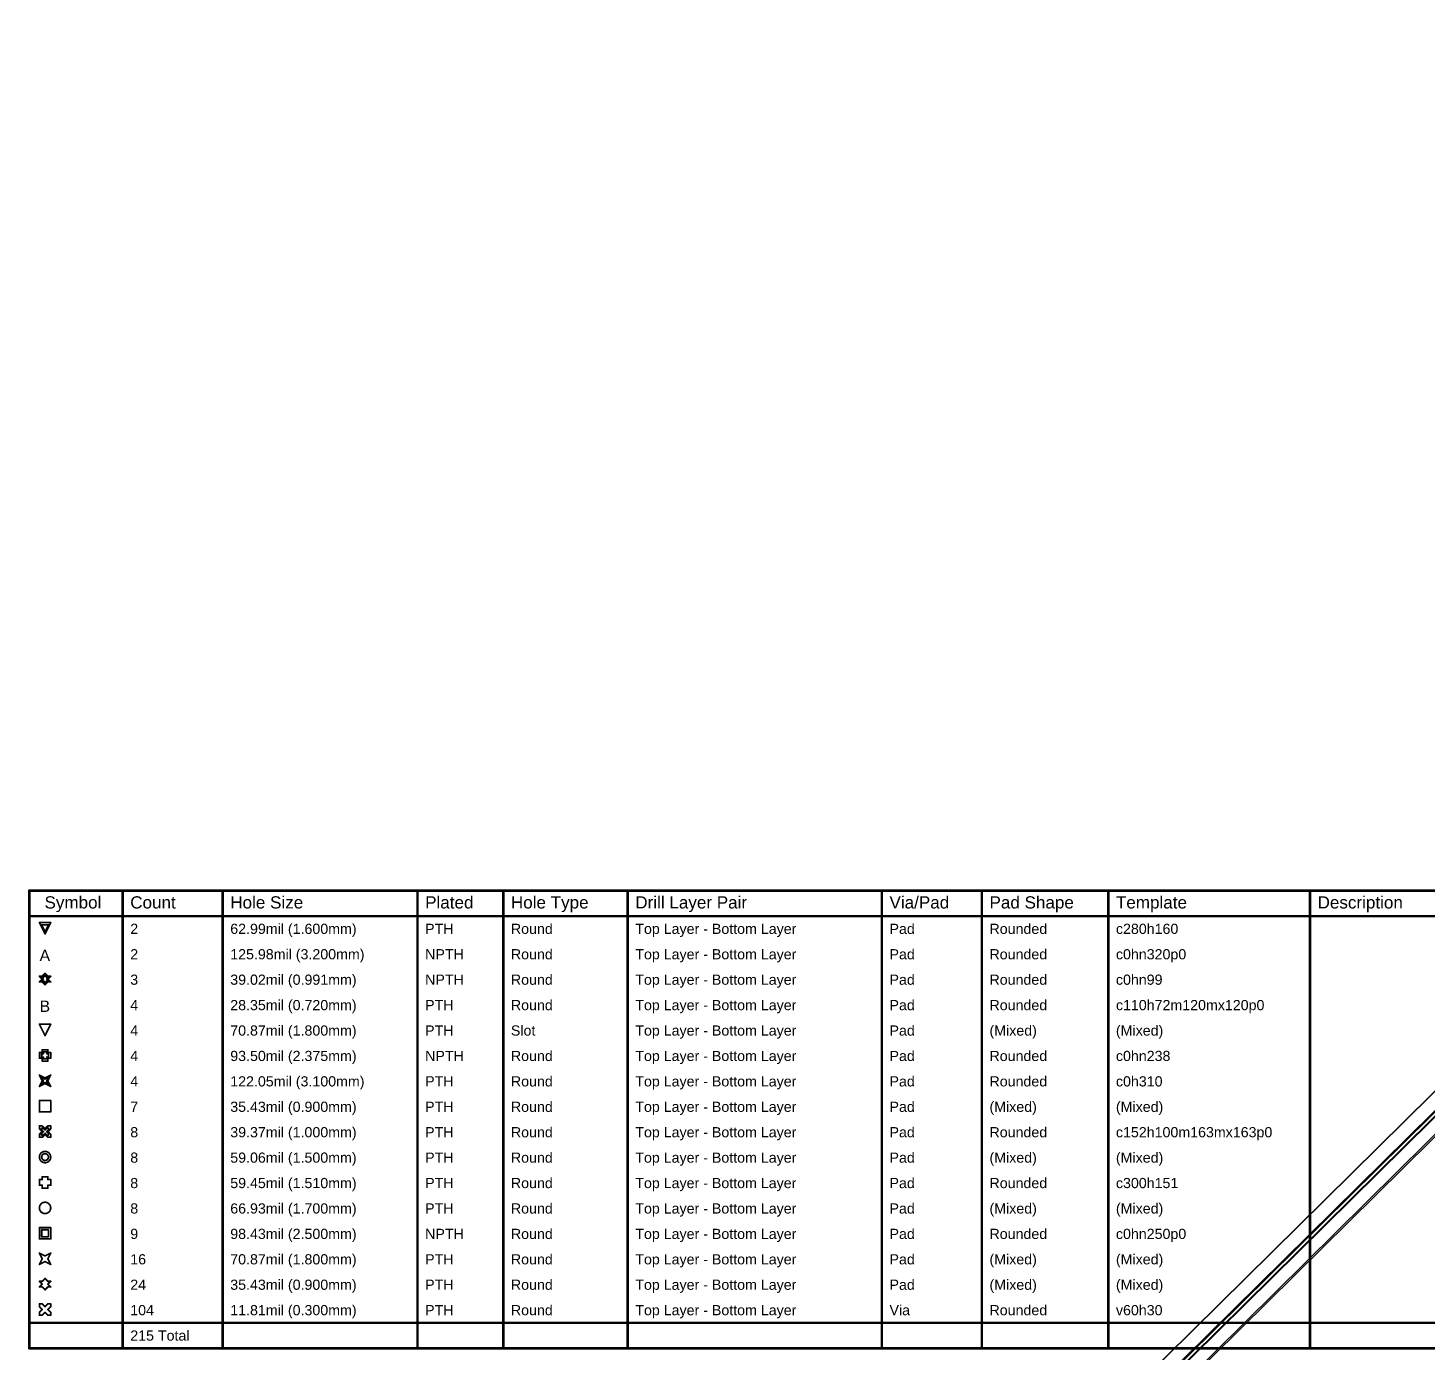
# Model space of a CAD drawing. Header units: inches. Extents: x 0 to 212, y 0 to 208.
# Drawn here: x -0.14 to 8.12, y 5.03 to 12.85 of the extents above; entities that cross this region are included whole.
import ezdxf

# ---------------------------------------------------------------- set-up
doc = ezdxf.new("R2010")
doc.units = ezdxf.units.IN
doc.header["$MEASUREMENT"] = 0
doc.layers.add('Drill Drawing', color=1, linetype='Continuous')
doc.layers.add('Top Solder', color=216, linetype='Continuous')
doc.styles.add('Arial', font='', dxfattribs={"height": 0.2})
doc.styles.get('Arial').set_extended_font_data('Arial')

# ---------------------------------------------------------------- blocks, each defined once
blk = doc.blocks.new('28_UFQFPN__4_4__11')
at = {"layer": 'Top Solder'}
for p in [(-0.0685, 0.0674), (-0.0625, -0.0507), (-0.0507, 0.0871), (-0.0507, -0.0625), (0.0615, -0.0625), (0.0674, 0.0871), (0.0871, 0.0674), (0.0871, -0.0507)]:
    blk.add_line(p, (207.6842, 205.1659), dxfattribs=at)

msp = doc.modelspace()

# ---------------------------------------------------------------- linework, layer by layer
at = {"layer": 'Drill Drawing'}
for points, const_width in [([(-0.1281, 7.755), (10.9928, 7.755)], 0.015), ([(-0.1281, 5.055), (-0.1281, 7.755)], 0.015), ([(0.4228, 5.055), (0.4228, 7.755)], 0.015), ([(1.0127, 5.055), (1.0127, 7.755)], 0.015), ([(2.1623, 5.055), (2.1623, 7.755)], 0.015), ([(2.6682, 5.055), (2.6682, 7.755)], 0.015), ([(3.402, 5.055), (3.402, 7.755)], 0.015), ([(4.9016, 5.055), (4.9016, 7.755)], 0.015), ([(5.4914, 5.055), (5.4914, 7.755)], 0.015), ([(6.2372, 5.055), (6.2372, 7.755)], 0.015), ([(7.4268, 5.055), (7.4268, 7.755)], 0.015), ([(-0.1281, 7.605), (10.9928, 7.605)], 0.015), ([(-0.0683, 7.5667), (-0.0016, 7.5667)], 0.01), ([(-0.0683, 7.5667), (-0.0349, 7.5)], 0.01), ([(-0.0549, 7.5533), (-0.0149, 7.5533)], 0.01), ([(-0.0549, 7.5533), (-0.0349, 7.5133)], 0.01), ([(-0.0349, 7.5), (-0.0016, 7.5667)], 0.01), ([(-0.0349, 7.5133), (-0.0149, 7.5533)], 0.01), ([(-0.0516, 7.25), (-0.0349, 7.2667)], 0.01), ([(-0.0349, 7.2667), (-0.0183, 7.25)], 0.01), ([(-0.0683, 7.25), (-0.0516, 7.2333)], 0.01), ([(-0.0683, 7.25), (-0.0516, 7.25)], 0.01), ([(-0.0683, 7.2167), (-0.0516, 7.2333)], 0.01), ([(-0.0683, 7.2167), (-0.0516, 7.2167)], 0.01), ([(-0.0549, 7.2433), (-0.0449, 7.2333)], 0.01), ([(-0.0549, 7.2433), (-0.0449, 7.2433)], 0.01), ([(-0.0549, 7.2233), (-0.0449, 7.2333)], 0.01), ([(-0.0549, 7.2233), (-0.0449, 7.2233)], 0.01), ([(-0.0516, 7.2167), (-0.0349, 7.2)], 0.01), ([(-0.0449, 7.2433), (-0.0349, 7.2533)], 0.01), ([(-0.0449, 7.2233), (-0.0349, 7.2133)], 0.01), ([(-0.0349, 7.2533), (-0.0249, 7.2433)], 0.01), ([(-0.0349, 7.2133), (-0.0249, 7.2233)], 0.01), ([(-0.0349, 7.2), (-0.0183, 7.2167)], 0.01), ([(-0.0249, 7.2433), (-0.0149, 7.2433)], 0.01), ([(-0.0249, 7.2333), (-0.0149, 7.2433)], 0.01), ([(-0.0249, 7.2333), (-0.0149, 7.2233)], 0.01), ([(-0.0249, 7.2233), (-0.0149, 7.2233)], 0.01), ([(-0.0183, 7.25), (-0.0016, 7.25)], 0.01), ([(-0.0183, 7.2333), (-0.0016, 7.25)], 0.01), ([(-0.0183, 7.2333), (-0.0016, 7.2167)], 0.01), ([(-0.0183, 7.2167), (-0.0016, 7.2167)], 0.01), ([(-0.0683, 6.9667), (-0.0016, 6.9667)], 0.01), ([(-0.0683, 6.9667), (-0.0349, 6.9)], 0.01), ([(-0.0349, 6.9), (-0.0016, 6.9667)], 0.01), ([(-0.0683, 6.7667), (-0.0683, 6.8)], 0.01), ([(-0.0683, 6.8), (-0.0516, 6.8)], 0.01), ([(-0.0683, 6.7667), (-0.0516, 6.7667)], 0.01), ([(-0.0549, 6.7733), (-0.0549, 6.7933)], 0.01), ([(-0.0549, 6.7933), (-0.0449, 6.7933)], 0.01), ([(-0.0549, 6.7733), (-0.0449, 6.7733)], 0.01), ([(-0.0516, 6.8), (-0.0516, 6.8167)], 0.01), ([(-0.0516, 6.8167), (-0.0183, 6.8167)], 0.01), ([(-0.0516, 6.75), (-0.0516, 6.7667)], 0.01), ([(-0.0449, 6.7933), (-0.0449, 6.8033)], 0.01), ([(-0.0449, 6.8033), (-0.0249, 6.8033)], 0.01), ([(-0.0449, 6.7633), (-0.0449, 6.7733)], 0.01), ([(-0.0449, 6.7633), (-0.0249, 6.7633)], 0.01), ([(-0.0249, 6.7933), (-0.0249, 6.8033)], 0.01), ([(-0.0249, 6.7933), (-0.0149, 6.7933)], 0.01), ([(-0.0249, 6.7733), (-0.0149, 6.7733)], 0.01), ([(-0.0249, 6.7633), (-0.0249, 6.7733)], 0.01), ([(-0.0183, 6.8), (-0.0183, 6.8167)], 0.01), ([(-0.0183, 6.8), (-0.0016, 6.8)], 0.01), ([(-0.0183, 6.7667), (-0.0016, 6.7667)], 0.01), ([(-0.0183, 6.75), (-0.0183, 6.7667)], 0.01), ([(-0.0149, 6.7733), (-0.0149, 6.7933)], 0.01), ([(-0.0016, 6.7667), (-0.0016, 6.8)], 0.01), ([(-0.0516, 6.75), (-0.0183, 6.75)], 0.01), ([(-0.0683, 6.6667), (-0.0349, 6.65)], 0.01), ([(-0.0683, 6.6667), (-0.0516, 6.6333)], 0.01), ([(-0.0683, 6.6), (-0.0516, 6.6333)], 0.01), ([(-0.0683, 6.6), (-0.0349, 6.6167)], 0.01), ([(-0.0549, 6.6533), (-0.0349, 6.6433)], 0.01), ([(-0.0549, 6.6533), (-0.0449, 6.6333)], 0.01), ([(-0.0549, 6.6133), (-0.0449, 6.6333)], 0.01), ([(-0.0549, 6.6133), (-0.0349, 6.6233)], 0.01), ([(-0.0349, 6.65), (-0.0016, 6.6667)], 0.01), ([(-0.0349, 6.6433), (-0.0149, 6.6533)], 0.01), ([(-0.0349, 6.6233), (-0.0149, 6.6133)], 0.01), ([(-0.0349, 6.6167), (-0.0016, 6.6)], 0.01), ([(-0.0249, 6.6333), (-0.0149, 6.6533)], 0.01), ([(-0.0249, 6.6333), (-0.0149, 6.6133)], 0.01), ([(-0.0183, 6.6333), (-0.0016, 6.6667)], 0.01), ([(-0.0183, 6.6333), (-0.0016, 6.6)], 0.01), ([(-0.0683, 6.5167), (-0.0016, 6.5167)], 0.01), ([(-0.0683, 6.45), (-0.0683, 6.5167)], 0.01), ([(-0.0016, 6.45), (-0.0016, 6.5167)], 0.01), ([(-0.0683, 6.45), (-0.0016, 6.45)], 0.01), ([(-0.0683, 6.35), (-0.0683, 6.3667)], 0.01), ([(-0.0683, 6.3667), (-0.0516, 6.3667)], 0.01), ([(-0.0683, 6.35), (-0.0516, 6.3333)], 0.01), ([(-0.0549, 6.3433), (-0.0549, 6.3533)], 0.01), ([(-0.0549, 6.3533), (-0.0449, 6.3533)], 0.01), ([(-0.0516, 6.3667), (-0.0349, 6.35)], 0.01), ([(-0.0449, 6.3533), (-0.0349, 6.3433)], 0.01), ([(-0.0349, 6.35), (-0.0183, 6.3667)], 0.01), ([(-0.0349, 6.3433), (-0.0249, 6.3533)], 0.01), ([(-0.0249, 6.3533), (-0.0149, 6.3533)], 0.01), ([(-0.0183, 6.3667), (-0.0016, 6.3667)], 0.01), ([(-0.0183, 6.3333), (-0.0016, 6.35)], 0.01), ([(-0.0149, 6.3433), (-0.0149, 6.3533)], 0.01), ([(-0.0016, 6.35), (-0.0016, 6.3667)], 0.01), ([(-0.0683, 6.3167), (-0.0516, 6.3333)], 0.01), ([(-0.0683, 6.3), (-0.0683, 6.3167)], 0.01), ([(-0.0683, 6.3), (-0.0516, 6.3)], 0.01), ([(-0.0549, 6.3433), (-0.0449, 6.3333)], 0.01), ([(-0.0549, 6.3233), (-0.0449, 6.3333)], 0.01), ([(-0.0549, 6.3133), (-0.0549, 6.3233)], 0.01), ([(-0.0549, 6.3133), (-0.0449, 6.3133)], 0.01), ([(-0.0516, 6.3), (-0.0349, 6.3167)], 0.01), ([(-0.0449, 6.3133), (-0.0349, 6.3233)], 0.01), ([(-0.0349, 6.3233), (-0.0249, 6.3133)], 0.01), ([(-0.0349, 6.3167), (-0.0183, 6.3)], 0.01), ([(-0.0249, 6.3333), (-0.0149, 6.3433)], 0.01), ([(-0.0249, 6.3333), (-0.0149, 6.3233)], 0.01), ([(-0.0249, 6.3133), (-0.0149, 6.3133)], 0.01), ([(-0.0183, 6.3333), (-0.0016, 6.3167)], 0.01), ([(-0.0183, 6.3), (-0.0016, 6.3)], 0.01), ([(-0.0149, 6.3133), (-0.0149, 6.3233)], 0.01), ([(-0.0016, 6.3), (-0.0016, 6.3167)], 0.01), ([(-0.0683, 6.0167), (-0.0683, 6.05)], 0.01), ([(-0.0683, 6.05), (-0.0516, 6.05)], 0.01), ([(-0.0516, 6.05), (-0.0516, 6.0667)], 0.01), ([(-0.0516, 6.0667), (-0.0183, 6.0667)], 0.01), ([(-0.0183, 6.05), (-0.0183, 6.0667)], 0.01), ([(-0.0183, 6.05), (-0.0016, 6.05)], 0.01), ([(-0.0016, 6.0167), (-0.0016, 6.05)], 0.01), ([(-0.0683, 6.0167), (-0.0516, 6.0167)], 0.01), ([(-0.0516, 6), (-0.0516, 6.0167)], 0.01), ([(-0.0516, 6), (-0.0183, 6)], 0.01), ([(-0.0183, 6.0167), (-0.0016, 6.0167)], 0.01), ([(-0.0183, 6), (-0.0183, 6.0167)], 0.01), ([(-0.0683, 5.7667), (-0.0016, 5.7667)], 0.01), ([(-0.0683, 5.7), (-0.0683, 5.7667)], 0.01), ([(-0.0683, 5.7), (-0.0016, 5.7)], 0.01), ([(-0.0549, 5.7533), (-0.0149, 5.7533)], 0.01), ([(-0.0549, 5.7133), (-0.0549, 5.7533)], 0.01), ([(-0.0549, 5.7133), (-0.0149, 5.7133)], 0.01), ([(-0.0149, 5.7133), (-0.0149, 5.7533)], 0.01), ([(-0.0016, 5.7), (-0.0016, 5.7667)], 0.01), ([(-0.0683, 5.6167), (-0.0349, 5.6)], 0.01), ([(-0.0683, 5.6167), (-0.0516, 5.5833)], 0.01), ([(-0.0349, 5.6), (-0.0016, 5.6167)], 0.01), ([(-0.0183, 5.5833), (-0.0016, 5.6167)], 0.01), ([(-0.0683, 5.55), (-0.0516, 5.5833)], 0.01), ([(-0.0683, 5.55), (-0.0349, 5.5667)], 0.01), ([(-0.0349, 5.5667), (-0.0016, 5.55)], 0.01), ([(-0.0183, 5.5833), (-0.0016, 5.55)], 0.01), ([(-0.0683, 5.45), (-0.0516, 5.4333)], 0.01), ([(-0.0683, 5.45), (-0.0516, 5.45)], 0.01), ([(-0.0516, 5.45), (-0.0349, 5.4667)], 0.01), ([(-0.0349, 5.4667), (-0.0183, 5.45)], 0.01), ([(-0.0183, 5.45), (-0.0016, 5.45)], 0.01), ([(-0.0183, 5.4333), (-0.0016, 5.45)], 0.01), ([(-0.0683, 5.4167), (-0.0516, 5.4333)], 0.01), ([(-0.0683, 5.4167), (-0.0516, 5.4167)], 0.01), ([(-0.0516, 5.4167), (-0.0349, 5.4)], 0.01), ([(-0.0349, 5.4), (-0.0183, 5.4167)], 0.01), ([(-0.0183, 5.4333), (-0.0016, 5.4167)], 0.01), ([(-0.0183, 5.4167), (-0.0016, 5.4167)], 0.01), ([(-0.0683, 5.3), (-0.0683, 5.3167)], 0.01), ([(-0.0683, 5.3167), (-0.0516, 5.3167)], 0.01), ([(-0.0683, 5.3), (-0.0516, 5.2833)], 0.01), ([(-0.0683, 5.2667), (-0.0516, 5.2833)], 0.01), ([(-0.0516, 5.3167), (-0.0349, 5.3)], 0.01), ([(-0.0349, 5.3), (-0.0183, 5.3167)], 0.01), ([(-0.0183, 5.3167), (-0.0016, 5.3167)], 0.01), ([(-0.0183, 5.2833), (-0.0016, 5.3)], 0.01), ([(-0.0183, 5.2833), (-0.0016, 5.2667)], 0.01), ([(-0.0016, 5.3), (-0.0016, 5.3167)], 0.01), ([(-0.1281, 5.205), (10.9928, 5.205)], 0.015), ([(-0.0683, 5.25), (-0.0683, 5.2667)], 0.01), ([(-0.0683, 5.25), (-0.0516, 5.25)], 0.01), ([(-0.0516, 5.25), (-0.0349, 5.2667)], 0.01), ([(-0.0349, 5.2667), (-0.0183, 5.25)], 0.01), ([(-0.0183, 5.25), (-0.0016, 5.25)], 0.01), ([(-0.0016, 5.25), (-0.0016, 5.2667)], 0.01), ([(-0.1281, 5.055), (10.9928, 5.055)], 0.015)]:
    msp.add_lwpolyline(points, dxfattribs=dict(at, const_width=const_width))
for points, const_width in [([(-0.1318, 7.755, 1), (-0.1243, 7.755, 1)], 0.0075), ([(-0.1318, 7.755, 1), (-0.1243, 7.755, 1)], 0.0075), ([(0.4191, 7.755, 1), (0.4266, 7.755, 1)], 0.0075), ([(1.0089, 7.755, 1), (1.0164, 7.755, 1)], 0.0075), ([(2.1586, 7.755, 1), (2.1661, 7.755, 1)], 0.0075), ([(2.6644, 7.755, 1), (2.6719, 7.755, 1)], 0.0075), ([(3.3982, 7.755, 1), (3.4057, 7.755, 1)], 0.0075), ([(4.8978, 7.755, 1), (4.9053, 7.755, 1)], 0.0075), ([(5.4876, 7.755, 1), (5.4951, 7.755, 1)], 0.0075), ([(6.2334, 7.755, 1), (6.2409, 7.755, 1)], 0.0075), ([(7.4231, 7.755, 1), (7.4306, 7.755, 1)], 0.0075), ([(-0.1318, 7.605, 1), (-0.1243, 7.605, 1)], 0.0075), ([(-0.0708, 7.5667, 1), (-0.0658, 7.5667, 1)], 0.005), ([(-0.0708, 7.5667, 1), (-0.0658, 7.5667, 1)], 0.005), ([(-0.0574, 7.5533, 1), (-0.0524, 7.5533, 1)], 0.005), ([(-0.0574, 7.5533, 1), (-0.0524, 7.5533, 1)], 0.005), ([(-0.0374, 7.5133, 1), (-0.0324, 7.5133, 1)], 0.005), ([(-0.0374, 7.5133, 1), (-0.0324, 7.5133, 1)], 0.005), ([(-0.0174, 7.5533, 1), (-0.0124, 7.5533, 1)], 0.005), ([(-0.0174, 7.5533, 1), (-0.0124, 7.5533, 1)], 0.005), ([(-0.0041, 7.5667, 1), (0.0009, 7.5667, 1)], 0.005), ([(-0.0041, 7.5667, 1), (0.0009, 7.5667, 1)], 0.005), ([(-0.0374, 7.5, 1), (-0.0324, 7.5, 1)], 0.005), ([(-0.0374, 7.5, 1), (-0.0324, 7.5, 1)], 0.005), ([(-0.0374, 7.2667, 1), (-0.0324, 7.2667, 1)], 0.005), ([(-0.0374, 7.2667, 1), (-0.0324, 7.2667, 1)], 0.005), ([(-0.0708, 7.25, 1), (-0.0658, 7.25, 1)], 0.005), ([(-0.0708, 7.25, 1), (-0.0658, 7.25, 1)], 0.005), ([(-0.0708, 7.2167, 1), (-0.0658, 7.2167, 1)], 0.005), ([(-0.0708, 7.2167, 1), (-0.0658, 7.2167, 1)], 0.005), ([(-0.0574, 7.2433, 1), (-0.0524, 7.2433, 1)], 0.005), ([(-0.0574, 7.2433, 1), (-0.0524, 7.2433, 1)], 0.005), ([(-0.0574, 7.2233, 1), (-0.0524, 7.2233, 1)], 0.005), ([(-0.0574, 7.2233, 1), (-0.0524, 7.2233, 1)], 0.005), ([(-0.0541, 7.25, 1), (-0.0491, 7.25, 1)], 0.005), ([(-0.0541, 7.25, 1), (-0.0491, 7.25, 1)], 0.005), ([(-0.0541, 7.2333, 1), (-0.0491, 7.2333, 1)], 0.005), ([(-0.0541, 7.2333, 1), (-0.0491, 7.2333, 1)], 0.005), ([(-0.0541, 7.2167, 1), (-0.0491, 7.2167, 1)], 0.005), ([(-0.0541, 7.2167, 1), (-0.0491, 7.2167, 1)], 0.005), ([(-0.0474, 7.2433, 1), (-0.0424, 7.2433, 1)], 0.005), ([(-0.0474, 7.2433, 1), (-0.0424, 7.2433, 1)], 0.005), ([(-0.0474, 7.2333, 1), (-0.0424, 7.2333, 1)], 0.005), ([(-0.0474, 7.2333, 1), (-0.0424, 7.2333, 1)], 0.005), ([(-0.0474, 7.2233, 1), (-0.0424, 7.2233, 1)], 0.005), ([(-0.0474, 7.2233, 1), (-0.0424, 7.2233, 1)], 0.005), ([(-0.0374, 7.2533, 1), (-0.0324, 7.2533, 1)], 0.005), ([(-0.0374, 7.2533, 1), (-0.0324, 7.2533, 1)], 0.005), ([(-0.0374, 7.2133, 1), (-0.0324, 7.2133, 1)], 0.005), ([(-0.0374, 7.2133, 1), (-0.0324, 7.2133, 1)], 0.005), ([(-0.0374, 7.2, 1), (-0.0324, 7.2, 1)], 0.005), ([(-0.0374, 7.2, 1), (-0.0324, 7.2, 1)], 0.005), ([(-0.0274, 7.2433, 1), (-0.0224, 7.2433, 1)], 0.005), ([(-0.0274, 7.2433, 1), (-0.0224, 7.2433, 1)], 0.005), ([(-0.0274, 7.2333, 1), (-0.0224, 7.2333, 1)], 0.005), ([(-0.0274, 7.2333, 1), (-0.0224, 7.2333, 1)], 0.005), ([(-0.0274, 7.2233, 1), (-0.0224, 7.2233, 1)], 0.005), ([(-0.0274, 7.2233, 1), (-0.0224, 7.2233, 1)], 0.005), ([(-0.0208, 7.25, 1), (-0.0158, 7.25, 1)], 0.005), ([(-0.0208, 7.25, 1), (-0.0158, 7.25, 1)], 0.005), ([(-0.0208, 7.2333, 1), (-0.0158, 7.2333, 1)], 0.005), ([(-0.0208, 7.2333, 1), (-0.0158, 7.2333, 1)], 0.005), ([(-0.0208, 7.2167, 1), (-0.0158, 7.2167, 1)], 0.005), ([(-0.0208, 7.2167, 1), (-0.0158, 7.2167, 1)], 0.005), ([(-0.0174, 7.2433, 1), (-0.0124, 7.2433, 1)], 0.005), ([(-0.0174, 7.2433, 1), (-0.0124, 7.2433, 1)], 0.005), ([(-0.0174, 7.2233, 1), (-0.0124, 7.2233, 1)], 0.005), ([(-0.0174, 7.2233, 1), (-0.0124, 7.2233, 1)], 0.005), ([(-0.0041, 7.25, 1), (0.0009, 7.25, 1)], 0.005), ([(-0.0041, 7.25, 1), (0.0009, 7.25, 1)], 0.005), ([(-0.0041, 7.2167, 1), (0.0009, 7.2167, 1)], 0.005), ([(-0.0041, 7.2167, 1), (0.0009, 7.2167, 1)], 0.005), ([(-0.0708, 6.9667, 1), (-0.0658, 6.9667, 1)], 0.005), ([(-0.0708, 6.9667, 1), (-0.0658, 6.9667, 1)], 0.005), ([(-0.0041, 6.9667, 1), (0.0009, 6.9667, 1)], 0.005), ([(-0.0041, 6.9667, 1), (0.0009, 6.9667, 1)], 0.005), ([(-0.0374, 6.9, 1), (-0.0324, 6.9, 1)], 0.005), ([(-0.0374, 6.9, 1), (-0.0324, 6.9, 1)], 0.005), ([(-0.0708, 6.8, 1), (-0.0658, 6.8, 1)], 0.005), ([(-0.0708, 6.8, 1), (-0.0658, 6.8, 1)], 0.005), ([(-0.0708, 6.7667, 1), (-0.0658, 6.7667, 1)], 0.005), ([(-0.0708, 6.7667, 1), (-0.0658, 6.7667, 1)], 0.005), ([(-0.0574, 6.7933, 1), (-0.0524, 6.7933, 1)], 0.005), ([(-0.0574, 6.7933, 1), (-0.0524, 6.7933, 1)], 0.005), ([(-0.0574, 6.7733, 1), (-0.0524, 6.7733, 1)], 0.005), ([(-0.0574, 6.7733, 1), (-0.0524, 6.7733, 1)], 0.005), ([(-0.0541, 6.8167, 1), (-0.0491, 6.8167, 1)], 0.005), ([(-0.0541, 6.8167, 1), (-0.0491, 6.8167, 1)], 0.005), ([(-0.0541, 6.8, 1), (-0.0491, 6.8, 1)], 0.005), ([(-0.0541, 6.8, 1), (-0.0491, 6.8, 1)], 0.005), ([(-0.0541, 6.7667, 1), (-0.0491, 6.7667, 1)], 0.005), ([(-0.0541, 6.7667, 1), (-0.0491, 6.7667, 1)], 0.005), ([(-0.0474, 6.8033, 1), (-0.0424, 6.8033, 1)], 0.005), ([(-0.0474, 6.8033, 1), (-0.0424, 6.8033, 1)], 0.005), ([(-0.0474, 6.7933, 1), (-0.0424, 6.7933, 1)], 0.005), ([(-0.0474, 6.7933, 1), (-0.0424, 6.7933, 1)], 0.005), ([(-0.0474, 6.7733, 1), (-0.0424, 6.7733, 1)], 0.005), ([(-0.0474, 6.7733, 1), (-0.0424, 6.7733, 1)], 0.005), ([(-0.0474, 6.7633, 1), (-0.0424, 6.7633, 1)], 0.005), ([(-0.0474, 6.7633, 1), (-0.0424, 6.7633, 1)], 0.005), ([(-0.0274, 6.8033, 1), (-0.0224, 6.8033, 1)], 0.005), ([(-0.0274, 6.8033, 1), (-0.0224, 6.8033, 1)], 0.005), ([(-0.0274, 6.7933, 1), (-0.0224, 6.7933, 1)], 0.005), ([(-0.0274, 6.7933, 1), (-0.0224, 6.7933, 1)], 0.005), ([(-0.0274, 6.7733, 1), (-0.0224, 6.7733, 1)], 0.005), ([(-0.0274, 6.7733, 1), (-0.0224, 6.7733, 1)], 0.005), ([(-0.0274, 6.7633, 1), (-0.0224, 6.7633, 1)], 0.005), ([(-0.0274, 6.7633, 1), (-0.0224, 6.7633, 1)], 0.005), ([(-0.0208, 6.8167, 1), (-0.0158, 6.8167, 1)], 0.005), ([(-0.0208, 6.8167, 1), (-0.0158, 6.8167, 1)], 0.005), ([(-0.0208, 6.8, 1), (-0.0158, 6.8, 1)], 0.005), ([(-0.0208, 6.8, 1), (-0.0158, 6.8, 1)], 0.005), ([(-0.0208, 6.7667, 1), (-0.0158, 6.7667, 1)], 0.005), ([(-0.0208, 6.7667, 1), (-0.0158, 6.7667, 1)], 0.005), ([(-0.0174, 6.7933, 1), (-0.0124, 6.7933, 1)], 0.005), ([(-0.0174, 6.7933, 1), (-0.0124, 6.7933, 1)], 0.005), ([(-0.0174, 6.7733, 1), (-0.0124, 6.7733, 1)], 0.005), ([(-0.0174, 6.7733, 1), (-0.0124, 6.7733, 1)], 0.005), ([(-0.0041, 6.8, 1), (0.0009, 6.8, 1)], 0.005), ([(-0.0041, 6.8, 1), (0.0009, 6.8, 1)], 0.005), ([(-0.0041, 6.7667, 1), (0.0009, 6.7667, 1)], 0.005), ([(-0.0041, 6.7667, 1), (0.0009, 6.7667, 1)], 0.005), ([(-0.0541, 6.75, 1), (-0.0491, 6.75, 1)], 0.005), ([(-0.0541, 6.75, 1), (-0.0491, 6.75, 1)], 0.005), ([(-0.0208, 6.75, 1), (-0.0158, 6.75, 1)], 0.005), ([(-0.0208, 6.75, 1), (-0.0158, 6.75, 1)], 0.005), ([(-0.0708, 6.6667, 1), (-0.0658, 6.6667, 1)], 0.005), ([(-0.0708, 6.6667, 1), (-0.0658, 6.6667, 1)], 0.005), ([(-0.0708, 6.6, 1), (-0.0658, 6.6, 1)], 0.005), ([(-0.0708, 6.6, 1), (-0.0658, 6.6, 1)], 0.005), ([(-0.0574, 6.6533, 1), (-0.0524, 6.6533, 1)], 0.005), ([(-0.0574, 6.6533, 1), (-0.0524, 6.6533, 1)], 0.005), ([(-0.0574, 6.6133, 1), (-0.0524, 6.6133, 1)], 0.005), ([(-0.0574, 6.6133, 1), (-0.0524, 6.6133, 1)], 0.005), ([(-0.0541, 6.6333, 1), (-0.0491, 6.6333, 1)], 0.005), ([(-0.0541, 6.6333, 1), (-0.0491, 6.6333, 1)], 0.005), ([(-0.0474, 6.6333, 1), (-0.0424, 6.6333, 1)], 0.005), ([(-0.0474, 6.6333, 1), (-0.0424, 6.6333, 1)], 0.005), ([(-0.0374, 6.65, 1), (-0.0324, 6.65, 1)], 0.005), ([(-0.0374, 6.65, 1), (-0.0324, 6.65, 1)], 0.005), ([(-0.0374, 6.6433, 1), (-0.0324, 6.6433, 1)], 0.005), ([(-0.0374, 6.6433, 1), (-0.0324, 6.6433, 1)], 0.005), ([(-0.0374, 6.6233, 1), (-0.0324, 6.6233, 1)], 0.005), ([(-0.0374, 6.6233, 1), (-0.0324, 6.6233, 1)], 0.005), ([(-0.0374, 6.6167, 1), (-0.0324, 6.6167, 1)], 0.005), ([(-0.0374, 6.6167, 1), (-0.0324, 6.6167, 1)], 0.005), ([(-0.0274, 6.6333, 1), (-0.0224, 6.6333, 1)], 0.005), ([(-0.0274, 6.6333, 1), (-0.0224, 6.6333, 1)], 0.005), ([(-0.0208, 6.6333, 1), (-0.0158, 6.6333, 1)], 0.005), ([(-0.0208, 6.6333, 1), (-0.0158, 6.6333, 1)], 0.005), ([(-0.0174, 6.6533, 1), (-0.0124, 6.6533, 1)], 0.005), ([(-0.0174, 6.6533, 1), (-0.0124, 6.6533, 1)], 0.005), ([(-0.0174, 6.6133, 1), (-0.0124, 6.6133, 1)], 0.005), ([(-0.0174, 6.6133, 1), (-0.0124, 6.6133, 1)], 0.005), ([(-0.0041, 6.6667, 1), (0.0009, 6.6667, 1)], 0.005), ([(-0.0041, 6.6667, 1), (0.0009, 6.6667, 1)], 0.005), ([(-0.0041, 6.6, 1), (0.0009, 6.6, 1)], 0.005), ([(-0.0041, 6.6, 1), (0.0009, 6.6, 1)], 0.005), ([(-0.0708, 6.5167, 1), (-0.0658, 6.5167, 1)], 0.005), ([(-0.0708, 6.5167, 1), (-0.0658, 6.5167, 1)], 0.005), ([(-0.0041, 6.5167, 1), (0.0009, 6.5167, 1)], 0.005), ([(-0.0041, 6.5167, 1), (0.0009, 6.5167, 1)], 0.005), ([(-0.0708, 6.45, 1), (-0.0658, 6.45, 1)], 0.005), ([(-0.0708, 6.45, 1), (-0.0658, 6.45, 1)], 0.005), ([(-0.0041, 6.45, 1), (0.0009, 6.45, 1)], 0.005), ([(-0.0041, 6.45, 1), (0.0009, 6.45, 1)], 0.005), ([(-0.0708, 6.3667, 1), (-0.0658, 6.3667, 1)], 0.005), ([(-0.0708, 6.3667, 1), (-0.0658, 6.3667, 1)], 0.005), ([(-0.0708, 6.35, 1), (-0.0658, 6.35, 1)], 0.005), ([(-0.0708, 6.35, 1), (-0.0658, 6.35, 1)], 0.005), ([(-0.0574, 6.3533, 1), (-0.0524, 6.3533, 1)], 0.005), ([(-0.0574, 6.3533, 1), (-0.0524, 6.3533, 1)], 0.005), ([(-0.0541, 6.3667, 1), (-0.0491, 6.3667, 1)], 0.005), ([(-0.0541, 6.3667, 1), (-0.0491, 6.3667, 1)], 0.005), ([(-0.0474, 6.3533, 1), (-0.0424, 6.3533, 1)], 0.005), ([(-0.0474, 6.3533, 1), (-0.0424, 6.3533, 1)], 0.005), ([(-0.0374, 6.35, 1), (-0.0324, 6.35, 1)], 0.005), ([(-0.0374, 6.35, 1), (-0.0324, 6.35, 1)], 0.005), ([(-0.0274, 6.3533, 1), (-0.0224, 6.3533, 1)], 0.005), ([(-0.0274, 6.3533, 1), (-0.0224, 6.3533, 1)], 0.005), ([(-0.0208, 6.3667, 1), (-0.0158, 6.3667, 1)], 0.005), ([(-0.0208, 6.3667, 1), (-0.0158, 6.3667, 1)], 0.005), ([(-0.0174, 6.3533, 1), (-0.0124, 6.3533, 1)], 0.005), ([(-0.0174, 6.3533, 1), (-0.0124, 6.3533, 1)], 0.005), ([(-0.0041, 6.3667, 1), (0.0009, 6.3667, 1)], 0.005), ([(-0.0041, 6.3667, 1), (0.0009, 6.3667, 1)], 0.005), ([(-0.0041, 6.35, 1), (0.0009, 6.35, 1)], 0.005), ([(-0.0041, 6.35, 1), (0.0009, 6.35, 1)], 0.005), ([(-0.0708, 6.3167, 1), (-0.0658, 6.3167, 1)], 0.005), ([(-0.0708, 6.3167, 1), (-0.0658, 6.3167, 1)], 0.005), ([(-0.0708, 6.3, 1), (-0.0658, 6.3, 1)], 0.005), ([(-0.0708, 6.3, 1), (-0.0658, 6.3, 1)], 0.005), ([(-0.0574, 6.3433, 1), (-0.0524, 6.3433, 1)], 0.005), ([(-0.0574, 6.3433, 1), (-0.0524, 6.3433, 1)], 0.005), ([(-0.0574, 6.3233, 1), (-0.0524, 6.3233, 1)], 0.005), ([(-0.0574, 6.3233, 1), (-0.0524, 6.3233, 1)], 0.005), ([(-0.0574, 6.3133, 1), (-0.0524, 6.3133, 1)], 0.005), ([(-0.0574, 6.3133, 1), (-0.0524, 6.3133, 1)], 0.005), ([(-0.0541, 6.3333, 1), (-0.0491, 6.3333, 1)], 0.005), ([(-0.0541, 6.3333, 1), (-0.0491, 6.3333, 1)], 0.005), ([(-0.0541, 6.3, 1), (-0.0491, 6.3, 1)], 0.005), ([(-0.0541, 6.3, 1), (-0.0491, 6.3, 1)], 0.005), ([(-0.0474, 6.3333, 1), (-0.0424, 6.3333, 1)], 0.005), ([(-0.0474, 6.3333, 1), (-0.0424, 6.3333, 1)], 0.005), ([(-0.0474, 6.3133, 1), (-0.0424, 6.3133, 1)], 0.005), ([(-0.0474, 6.3133, 1), (-0.0424, 6.3133, 1)], 0.005), ([(-0.0374, 6.3433, 1), (-0.0324, 6.3433, 1)], 0.005), ([(-0.0374, 6.3433, 1), (-0.0324, 6.3433, 1)], 0.005), ([(-0.0374, 6.3233, 1), (-0.0324, 6.3233, 1)], 0.005), ([(-0.0374, 6.3233, 1), (-0.0324, 6.3233, 1)], 0.005), ([(-0.0374, 6.3167, 1), (-0.0324, 6.3167, 1)], 0.005), ([(-0.0374, 6.3167, 1), (-0.0324, 6.3167, 1)], 0.005), ([(-0.0274, 6.3333, 1), (-0.0224, 6.3333, 1)], 0.005), ([(-0.0274, 6.3333, 1), (-0.0224, 6.3333, 1)], 0.005), ([(-0.0274, 6.3133, 1), (-0.0224, 6.3133, 1)], 0.005), ([(-0.0274, 6.3133, 1), (-0.0224, 6.3133, 1)], 0.005), ([(-0.0208, 6.3333, 1), (-0.0158, 6.3333, 1)], 0.005), ([(-0.0208, 6.3333, 1), (-0.0158, 6.3333, 1)], 0.005), ([(-0.0208, 6.3, 1), (-0.0158, 6.3, 1)], 0.005), ([(-0.0208, 6.3, 1), (-0.0158, 6.3, 1)], 0.005), ([(-0.0174, 6.3433, 1), (-0.0124, 6.3433, 1)], 0.005), ([(-0.0174, 6.3433, 1), (-0.0124, 6.3433, 1)], 0.005), ([(-0.0174, 6.3233, 1), (-0.0124, 6.3233, 1)], 0.005), ([(-0.0174, 6.3233, 1), (-0.0124, 6.3233, 1)], 0.005), ([(-0.0174, 6.3133, 1), (-0.0124, 6.3133, 1)], 0.005), ([(-0.0174, 6.3133, 1), (-0.0124, 6.3133, 1)], 0.005), ([(-0.0041, 6.3167, 1), (0.0009, 6.3167, 1)], 0.005), ([(-0.0041, 6.3167, 1), (0.0009, 6.3167, 1)], 0.005), ([(-0.0041, 6.3, 1), (0.0009, 6.3, 1)], 0.005), ([(-0.0041, 6.3, 1), (0.0009, 6.3, 1)], 0.005), ([(-0.0016, 6.1833, 1), (-0.0683, 6.1833, 1)], 0.01), ([(-0.0149, 6.1833, 1), (-0.0549, 6.1833, 1)], 0.01), ([(-0.0708, 6.1833, 1), (-0.0658, 6.1833, 1)], 0.005), ([(-0.0574, 6.1833, 1), (-0.0524, 6.1833, 1)], 0.005), ([(-0.0174, 6.1833, 1), (-0.0124, 6.1833, 1)], 0.005), ([(-0.0041, 6.1833, 1), (0.0009, 6.1833, 1)], 0.005), ([(-0.0708, 6.05, 1), (-0.0658, 6.05, 1)], 0.005), ([(-0.0708, 6.05, 1), (-0.0658, 6.05, 1)], 0.005), ([(-0.0541, 6.0667, 1), (-0.0491, 6.0667, 1)], 0.005), ([(-0.0541, 6.0667, 1), (-0.0491, 6.0667, 1)], 0.005), ([(-0.0541, 6.05, 1), (-0.0491, 6.05, 1)], 0.005), ([(-0.0541, 6.05, 1), (-0.0491, 6.05, 1)], 0.005), ([(-0.0208, 6.0667, 1), (-0.0158, 6.0667, 1)], 0.005), ([(-0.0208, 6.0667, 1), (-0.0158, 6.0667, 1)], 0.005), ([(-0.0208, 6.05, 1), (-0.0158, 6.05, 1)], 0.005), ([(-0.0208, 6.05, 1), (-0.0158, 6.05, 1)], 0.005), ([(-0.0041, 6.05, 1), (0.0009, 6.05, 1)], 0.005), ([(-0.0041, 6.05, 1), (0.0009, 6.05, 1)], 0.005), ([(-0.0708, 6.0167, 1), (-0.0658, 6.0167, 1)], 0.005), ([(-0.0708, 6.0167, 1), (-0.0658, 6.0167, 1)], 0.005), ([(-0.0541, 6.0167, 1), (-0.0491, 6.0167, 1)], 0.005), ([(-0.0541, 6.0167, 1), (-0.0491, 6.0167, 1)], 0.005), ([(-0.0541, 6, 1), (-0.0491, 6, 1)], 0.005), ([(-0.0541, 6, 1), (-0.0491, 6, 1)], 0.005), ([(-0.0208, 6.0167, 1), (-0.0158, 6.0167, 1)], 0.005), ([(-0.0208, 6.0167, 1), (-0.0158, 6.0167, 1)], 0.005), ([(-0.0208, 6, 1), (-0.0158, 6, 1)], 0.005), ([(-0.0208, 6, 1), (-0.0158, 6, 1)], 0.005), ([(-0.0041, 6.0167, 1), (0.0009, 6.0167, 1)], 0.005), ([(-0.0041, 6.0167, 1), (0.0009, 6.0167, 1)], 0.005), ([(-0.0016, 5.8833, 1), (-0.0683, 5.8833, 1)], 0.01), ([(-0.0708, 5.8833, 1), (-0.0658, 5.8833, 1)], 0.005), ([(-0.0041, 5.8833, 1), (0.0009, 5.8833, 1)], 0.005), ([(-0.0708, 5.7667, 1), (-0.0658, 5.7667, 1)], 0.005), ([(-0.0708, 5.7667, 1), (-0.0658, 5.7667, 1)], 0.005), ([(-0.0708, 5.7, 1), (-0.0658, 5.7, 1)], 0.005), ([(-0.0708, 5.7, 1), (-0.0658, 5.7, 1)], 0.005), ([(-0.0574, 5.7533, 1), (-0.0524, 5.7533, 1)], 0.005), ([(-0.0574, 5.7533, 1), (-0.0524, 5.7533, 1)], 0.005), ([(-0.0574, 5.7133, 1), (-0.0524, 5.7133, 1)], 0.005), ([(-0.0574, 5.7133, 1), (-0.0524, 5.7133, 1)], 0.005), ([(-0.0174, 5.7533, 1), (-0.0124, 5.7533, 1)], 0.005), ([(-0.0174, 5.7533, 1), (-0.0124, 5.7533, 1)], 0.005), ([(-0.0174, 5.7133, 1), (-0.0124, 5.7133, 1)], 0.005), ([(-0.0174, 5.7133, 1), (-0.0124, 5.7133, 1)], 0.005), ([(-0.0041, 5.7667, 1), (0.0009, 5.7667, 1)], 0.005), ([(-0.0041, 5.7667, 1), (0.0009, 5.7667, 1)], 0.005), ([(-0.0041, 5.7, 1), (0.0009, 5.7, 1)], 0.005), ([(-0.0041, 5.7, 1), (0.0009, 5.7, 1)], 0.005), ([(-0.0708, 5.6167, 1), (-0.0658, 5.6167, 1)], 0.005), ([(-0.0708, 5.6167, 1), (-0.0658, 5.6167, 1)], 0.005), ([(-0.0041, 5.6167, 1), (0.0009, 5.6167, 1)], 0.005), ([(-0.0041, 5.6167, 1), (0.0009, 5.6167, 1)], 0.005), ([(-0.0708, 5.55, 1), (-0.0658, 5.55, 1)], 0.005), ([(-0.0708, 5.55, 1), (-0.0658, 5.55, 1)], 0.005), ([(-0.0541, 5.5833, 1), (-0.0491, 5.5833, 1)], 0.005), ([(-0.0541, 5.5833, 1), (-0.0491, 5.5833, 1)], 0.005), ([(-0.0374, 5.6, 1), (-0.0324, 5.6, 1)], 0.005), ([(-0.0374, 5.6, 1), (-0.0324, 5.6, 1)], 0.005), ([(-0.0374, 5.5667, 1), (-0.0324, 5.5667, 1)], 0.005), ([(-0.0374, 5.5667, 1), (-0.0324, 5.5667, 1)], 0.005), ([(-0.0208, 5.5833, 1), (-0.0158, 5.5833, 1)], 0.005), ([(-0.0208, 5.5833, 1), (-0.0158, 5.5833, 1)], 0.005), ([(-0.0041, 5.55, 1), (0.0009, 5.55, 1)], 0.005), ([(-0.0041, 5.55, 1), (0.0009, 5.55, 1)], 0.005), ([(-0.0708, 5.45, 1), (-0.0658, 5.45, 1)], 0.005), ([(-0.0708, 5.45, 1), (-0.0658, 5.45, 1)], 0.005), ([(-0.0541, 5.45, 1), (-0.0491, 5.45, 1)], 0.005), ([(-0.0541, 5.45, 1), (-0.0491, 5.45, 1)], 0.005), ([(-0.0374, 5.4667, 1), (-0.0324, 5.4667, 1)], 0.005), ([(-0.0374, 5.4667, 1), (-0.0324, 5.4667, 1)], 0.005), ([(-0.0208, 5.45, 1), (-0.0158, 5.45, 1)], 0.005), ([(-0.0208, 5.45, 1), (-0.0158, 5.45, 1)], 0.005), ([(-0.0041, 5.45, 1), (0.0009, 5.45, 1)], 0.005), ([(-0.0041, 5.45, 1), (0.0009, 5.45, 1)], 0.005), ([(-0.0708, 5.4167, 1), (-0.0658, 5.4167, 1)], 0.005), ([(-0.0708, 5.4167, 1), (-0.0658, 5.4167, 1)], 0.005), ([(-0.0541, 5.4333, 1), (-0.0491, 5.4333, 1)], 0.005), ([(-0.0541, 5.4333, 1), (-0.0491, 5.4333, 1)], 0.005), ([(-0.0541, 5.4167, 1), (-0.0491, 5.4167, 1)], 0.005), ([(-0.0541, 5.4167, 1), (-0.0491, 5.4167, 1)], 0.005), ([(-0.0374, 5.4, 1), (-0.0324, 5.4, 1)], 0.005), ([(-0.0374, 5.4, 1), (-0.0324, 5.4, 1)], 0.005), ([(-0.0208, 5.4333, 1), (-0.0158, 5.4333, 1)], 0.005), ([(-0.0208, 5.4333, 1), (-0.0158, 5.4333, 1)], 0.005), ([(-0.0208, 5.4167, 1), (-0.0158, 5.4167, 1)], 0.005), ([(-0.0208, 5.4167, 1), (-0.0158, 5.4167, 1)], 0.005), ([(-0.0041, 5.4167, 1), (0.0009, 5.4167, 1)], 0.005), ([(-0.0041, 5.4167, 1), (0.0009, 5.4167, 1)], 0.005), ([(-0.0708, 5.3167, 1), (-0.0658, 5.3167, 1)], 0.005), ([(-0.0708, 5.3167, 1), (-0.0658, 5.3167, 1)], 0.005), ([(-0.0708, 5.3, 1), (-0.0658, 5.3, 1)], 0.005), ([(-0.0708, 5.3, 1), (-0.0658, 5.3, 1)], 0.005), ([(-0.0541, 5.3167, 1), (-0.0491, 5.3167, 1)], 0.005), ([(-0.0541, 5.3167, 1), (-0.0491, 5.3167, 1)], 0.005), ([(-0.0541, 5.2833, 1), (-0.0491, 5.2833, 1)], 0.005), ([(-0.0541, 5.2833, 1), (-0.0491, 5.2833, 1)], 0.005), ([(-0.0374, 5.3, 1), (-0.0324, 5.3, 1)], 0.005), ([(-0.0374, 5.3, 1), (-0.0324, 5.3, 1)], 0.005), ([(-0.0208, 5.3167, 1), (-0.0158, 5.3167, 1)], 0.005), ([(-0.0208, 5.3167, 1), (-0.0158, 5.3167, 1)], 0.005), ([(-0.0208, 5.2833, 1), (-0.0158, 5.2833, 1)], 0.005), ([(-0.0208, 5.2833, 1), (-0.0158, 5.2833, 1)], 0.005), ([(-0.0041, 5.3167, 1), (0.0009, 5.3167, 1)], 0.005), ([(-0.0041, 5.3167, 1), (0.0009, 5.3167, 1)], 0.005), ([(-0.0041, 5.3, 1), (0.0009, 5.3, 1)], 0.005), ([(-0.0041, 5.3, 1), (0.0009, 5.3, 1)], 0.005), ([(-0.1318, 5.205, 1), (-0.1243, 5.205, 1)], 0.0075), ([(-0.0708, 5.2667, 1), (-0.0658, 5.2667, 1)], 0.005), ([(-0.0708, 5.2667, 1), (-0.0658, 5.2667, 1)], 0.005), ([(-0.0708, 5.25, 1), (-0.0658, 5.25, 1)], 0.005), ([(-0.0708, 5.25, 1), (-0.0658, 5.25, 1)], 0.005), ([(-0.0541, 5.25, 1), (-0.0491, 5.25, 1)], 0.005), ([(-0.0541, 5.25, 1), (-0.0491, 5.25, 1)], 0.005), ([(-0.0374, 5.2667, 1), (-0.0324, 5.2667, 1)], 0.005), ([(-0.0374, 5.2667, 1), (-0.0324, 5.2667, 1)], 0.005), ([(-0.0208, 5.25, 1), (-0.0158, 5.25, 1)], 0.005), ([(-0.0208, 5.25, 1), (-0.0158, 5.25, 1)], 0.005), ([(-0.0041, 5.2667, 1), (0.0009, 5.2667, 1)], 0.005), ([(-0.0041, 5.2667, 1), (0.0009, 5.2667, 1)], 0.005), ([(-0.0041, 5.25, 1), (0.0009, 5.25, 1)], 0.005), ([(-0.0041, 5.25, 1), (0.0009, 5.25, 1)], 0.005), ([(-0.1318, 5.055, 1), (-0.1243, 5.055, 1)], 0.0075), ([(-0.1318, 5.055, 1), (-0.1243, 5.055, 1)], 0.0075), ([(0.4191, 5.055, 1), (0.4266, 5.055, 1)], 0.0075), ([(1.0089, 5.055, 1), (1.0164, 5.055, 1)], 0.0075), ([(2.1586, 5.055, 1), (2.1661, 5.055, 1)], 0.0075), ([(2.6644, 5.055, 1), (2.6719, 5.055, 1)], 0.0075), ([(3.3982, 5.055, 1), (3.4057, 5.055, 1)], 0.0075), ([(4.8978, 5.055, 1), (4.9053, 5.055, 1)], 0.0075), ([(5.4876, 5.055, 1), (5.4951, 5.055, 1)], 0.0075), ([(6.2334, 5.055, 1), (6.2409, 5.055, 1)], 0.0075), ([(7.4231, 5.055, 1), (7.4306, 5.055, 1)], 0.0075)]:
    msp.add_lwpolyline(points, format="xyb", close=True, dxfattribs=dict(at, const_width=const_width))

# ---------------------------------------------------------------- block references
msp.add_blockref('28_UFQFPN__4_4__11', (4.4271, 2.7464))

# ---------------------------------------------------------------- texts
at = {"layer": 'Drill Drawing', "style": 'Arial'}
for s, height, p in [('Symbol', 0.072, (-0.0381, 7.65)), ('Count', 0.072, (0.4678, 7.65)), ('Hole Size', 0.072, (1.0577, 7.65)), ('Plated', 0.072, (2.2073, 7.65)), ('Hole Type', 0.072, (2.7132, 7.65)), ('Drill Layer Pair', 0.072, (3.447, 7.65)), ('Via/Pad', 0.072, (4.9466, 7.65)), ('Pad Shape', 0.072, (5.5364, 7.65)), ('Template', 0.072, (6.2822, 7.65)), ('Description', 0.072, (7.4718, 7.65)), ('2', 0.06, (0.4678, 7.5)), ('62.99mil (1.600mm)', 0.06, (1.0577, 7.5)), ('PTH', 0.06, (2.2073, 7.5)), ('Round', 0.06, (2.7132, 7.5)), ('Top Layer - Bottom Layer', 0.06, (3.447, 7.5)), ('Pad', 0.06, (4.9466, 7.5)), ('Rounded', 0.06, (5.5364, 7.5)), ('c280h160', 0.06, (6.2822, 7.5)), ('A', 0.0667, (-0.0672, 7.34)), ('2', 0.06, (0.4678, 7.35)), ('125.98mil (3.200mm)', 0.06, (1.0577, 7.35)), ('NPTH', 0.06, (2.2073, 7.35)), ('Round', 0.06, (2.7132, 7.35)), ('Top Layer - Bottom Layer', 0.06, (3.447, 7.35)), ('Pad', 0.06, (4.9466, 7.35)), ('Rounded', 0.06, (5.5364, 7.35)), ('c0hn320p0', 0.06, (6.2822, 7.35)), ('39.02mil (0.991mm)', 0.06, (1.0577, 7.2)), ('Round', 0.06, (2.7132, 7.2)), ('Pad', 0.06, (4.9466, 7.2)), ('Rounded', 0.06, (5.5364, 7.2)), ('c0hn99', 0.06, (6.2822, 7.2)), ('3', 0.06, (0.4678, 7.2)), ('NPTH', 0.06, (2.2073, 7.2)), ('Top Layer - Bottom Layer', 0.06, (3.447, 7.2)), ('B', 0.0667, (-0.0672, 7.04)), ('4', 0.06, (0.4678, 7.05)), ('28.35mil (0.720mm)', 0.06, (1.0577, 7.05)), ('PTH', 0.06, (2.2073, 7.05)), ('Round', 0.06, (2.7132, 7.05)), ('Top Layer - Bottom Layer', 0.06, (3.447, 7.05)), ('Pad', 0.06, (4.9466, 7.05)), ('Rounded', 0.06, (5.5364, 7.05)), ('c110h72m120mx120p0', 0.06, (6.2822, 7.05)), ('4', 0.06, (0.4678, 6.9)), ('70.87mil (1.800mm)', 0.06, (1.0577, 6.9)), ('PTH', 0.06, (2.2073, 6.9)), ('Slot', 0.06, (2.7132, 6.9)), ('Top Layer - Bottom Layer', 0.06, (3.447, 6.9)), ('Pad', 0.06, (4.9466, 6.9)), ('(Mixed)', 0.06, (5.5364, 6.9)), ('(Mixed)', 0.06, (6.2822, 6.9)), ('4', 0.06, (0.4678, 6.75)), ('93.50mil (2.375mm)', 0.06, (1.0577, 6.75)), ('NPTH', 0.06, (2.2073, 6.75)), ('Round', 0.06, (2.7132, 6.75)), ('Top Layer - Bottom Layer', 0.06, (3.447, 6.75)), ('Pad', 0.06, (4.9466, 6.75)), ('Rounded', 0.06, (5.5364, 6.75)), ('c0hn238', 0.06, (6.2822, 6.75)), ('4', 0.06, (0.4678, 6.6)), ('122.05mil (3.100mm)', 0.06, (1.0577, 6.6)), ('PTH', 0.06, (2.2073, 6.6)), ('Round', 0.06, (2.7132, 6.6)), ('Top Layer - Bottom Layer', 0.06, (3.447, 6.6)), ('Pad', 0.06, (4.9466, 6.6)), ('Rounded', 0.06, (5.5364, 6.6)), ('c0h310', 0.06, (6.2822, 6.6)), ('7', 0.06, (0.4678, 6.45)), ('35.43mil (0.900mm)', 0.06, (1.0577, 6.45)), ('PTH', 0.06, (2.2073, 6.45)), ('Round', 0.06, (2.7132, 6.45)), ('Top Layer - Bottom Layer', 0.06, (3.447, 6.45)), ('Pad', 0.06, (4.9466, 6.45)), ('(Mixed)', 0.06, (5.5364, 6.45)), ('(Mixed)', 0.06, (6.2822, 6.45)), ('8', 0.06, (0.4678, 6.3)), ('39.37mil (1.000mm)', 0.06, (1.0577, 6.3)), ('PTH', 0.06, (2.2073, 6.3)), ('Round', 0.06, (2.7132, 6.3)), ('Top Layer - Bottom Layer', 0.06, (3.447, 6.3)), ('Pad', 0.06, (4.9466, 6.3)), ('Rounded', 0.06, (5.5364, 6.3)), ('c152h100m163mx163p0', 0.06, (6.2822, 6.3)), ('8', 0.06, (0.4678, 6.15)), ('59.06mil (1.500mm)', 0.06, (1.0577, 6.15)), ('PTH', 0.06, (2.2073, 6.15)), ('Round', 0.06, (2.7132, 6.15)), ('Top Layer - Bottom Layer', 0.06, (3.447, 6.15)), ('Pad', 0.06, (4.9466, 6.15)), ('(Mixed)', 0.06, (5.5364, 6.15)), ('(Mixed)', 0.06, (6.2822, 6.15)), ('8', 0.06, (0.4678, 6)), ('59.45mil (1.510mm)', 0.06, (1.0577, 6)), ('PTH', 0.06, (2.2073, 6)), ('Round', 0.06, (2.7132, 6)), ('Top Layer - Bottom Layer', 0.06, (3.447, 6)), ('Pad', 0.06, (4.9466, 6)), ('Rounded', 0.06, (5.5364, 6)), ('c300h151', 0.06, (6.2822, 6)), ('8', 0.06, (0.4678, 5.85)), ('66.93mil (1.700mm)', 0.06, (1.0577, 5.85)), ('PTH', 0.06, (2.2073, 5.85)), ('Round', 0.06, (2.7132, 5.85)), ('Top Layer - Bottom Layer', 0.06, (3.447, 5.85)), ('Pad', 0.06, (4.9466, 5.85)), ('(Mixed)', 0.06, (5.5364, 5.85)), ('(Mixed)', 0.06, (6.2822, 5.85)), ('9', 0.06, (0.4678, 5.7)), ('98.43mil (2.500mm)', 0.06, (1.0577, 5.7)), ('NPTH', 0.06, (2.2073, 5.7)), ('Round', 0.06, (2.7132, 5.7)), ('Top Layer - Bottom Layer', 0.06, (3.447, 5.7)), ('Pad', 0.06, (4.9466, 5.7)), ('Rounded', 0.06, (5.5364, 5.7)), ('c0hn250p0', 0.06, (6.2822, 5.7)), ('70.87mil (1.800mm)', 0.06, (1.0577, 5.55)), ('Round', 0.06, (2.7132, 5.55)), ('Pad', 0.06, (4.9466, 5.55)), ('(Mixed)', 0.06, (5.5364, 5.55)), ('(Mixed)', 0.06, (6.2822, 5.55)), ('16', 0.06, (0.4678, 5.55)), ('PTH', 0.06, (2.2073, 5.55)), ('Top Layer - Bottom Layer', 0.06, (3.447, 5.55)), ('24', 0.06, (0.4678, 5.4)), ('35.43mil (0.900mm)', 0.06, (1.0577, 5.4)), ('PTH', 0.06, (2.2073, 5.4)), ('Round', 0.06, (2.7132, 5.4)), ('Top Layer - Bottom Layer', 0.06, (3.447, 5.4)), ('Pad', 0.06, (4.9466, 5.4)), ('(Mixed)', 0.06, (5.5364, 5.4)), ('(Mixed)', 0.06, (6.2822, 5.4)), ('104', 0.06, (0.4678, 5.25)), ('11.81mil (0.300mm)', 0.06, (1.0577, 5.25)), ('PTH', 0.06, (2.2073, 5.25)), ('Round', 0.06, (2.7132, 5.25)), ('Top Layer - Bottom Layer', 0.06, (3.447, 5.25)), ('Via', 0.06, (4.9466, 5.25)), ('Rounded', 0.06, (5.5364, 5.25)), ('v60h30', 0.06, (6.2822, 5.25)), ('215 Total', 0.06, (0.4678, 5.1))]:
    msp.add_text(s, height=height, dxfattribs=at).set_placement(p)

doc.saveas('drawing.dxf')
